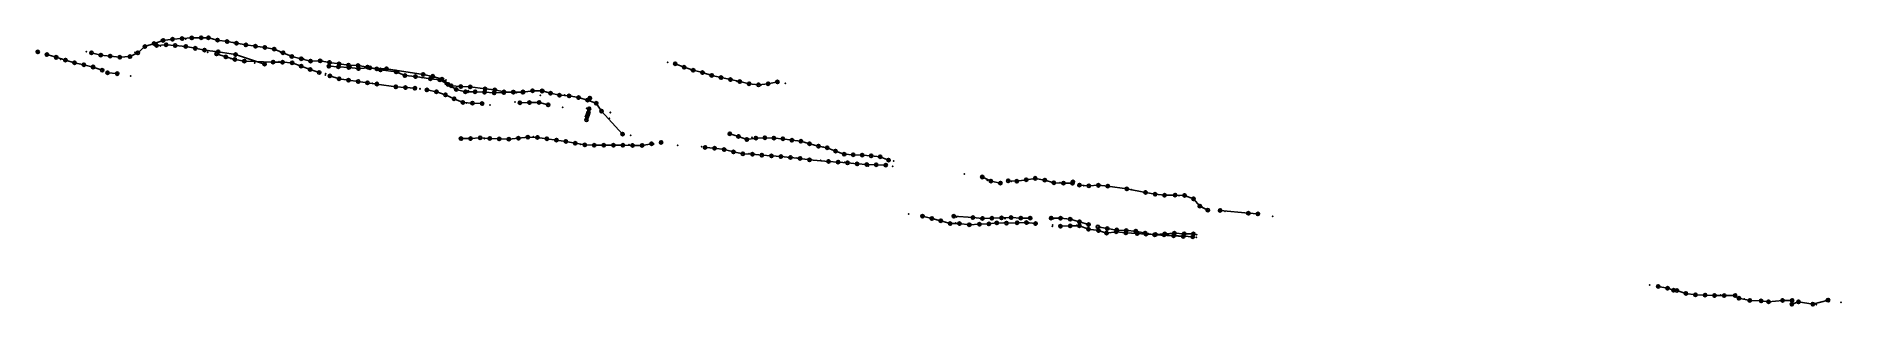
# Model space of a CAD drawing. Header units: metres. Extents: x 0 to 377, y 0 to 56.
import ezdxf

# ---------------------------------------------------------------- set-up
doc = ezdxf.new("R2010")
doc.units = ezdxf.units.M
for name, color, linetype in [('F6_COMP_AU_00_01', 3, 'Continuous'), ('F6_COMP_AU_01_05', 4, 'Continuous'), ('F6_COMP_AU_05_15', 2, 'Continuous'), ('F6_COMP_AU_15_50', 30, 'Continuous'), ('F6_COMP_AU_GE_50', 1, 'Continuous'), ('F6_GRID_AU_00_01', 3, 'Continuous'), ('F6_GRID_AU_01_05', 4, 'Continuous'), ('F6_GRID_AU_05_15', 2, 'Continuous'), ('F6_GRID_AU_15_50', 30, 'Continuous'), ('F6_GRID_AU_GE_50', 1, 'Continuous'), ('F6_TRAZAS_MUESTREO', 7, 'Continuous')]:
    doc.layers.add(name, color=color, linetype=linetype)

msp = doc.modelspace()

# ---------------------------------------------------------------- linework, layer by layer
at = {"layer": 'F6_COMP_AU_00_01'}
for centre in [(11.22, 52.52, 51.85), (26.81, 54.19, 57.04), (28.7, 54.03, 57.1), (30.91, 53.83, 56.85), (43.46, 54.14, 51.85), (47.43, 53.64, 51.85), (7.68, 50.43, 109.25), (9.63, 50, 109.25), (11.57, 49.54, 109.25), (13.15, 52.02, 51.85), (15.14, 51.82, 51.85), (37.36, 52.29, 60.71), (41.18, 51.13, 60.71), (41.3, 52.13, 56.79), (47.36, 50.14, 56.46), (49.14, 50.58, 60.71), (53.06, 51.75, 51.85), (53.13, 50.43, 60.71), (55.04, 51.27, 51.85), (58.98, 50.81, 51.85), (62.92, 50.17, 51.85), (64.92, 49.92, 51.85), (66.89, 49.84, 51.85), (66.95, 49.21, 56.02), (133.14, 50.23), (134.99, 49.49), (136.89, 48.87), (70.84, 45.99, 63.82), (74.79, 45.4, 63.82), (83.97, 46.88, 55.22), (86.34, 45.63, 51.85), (138.82, 48.36), (140.74, 47.79), (142.69, 47.34), (144.64, 46.91), (146.6, 46.48), (148.55, 46.05), (150.53, 45.82), (152.51, 46.04), (154.47, 46.43), (83.25, 44.37, 65.04), (91.32, 44.36, 55.87), (93.32, 44.26, 55.78), (103.33, 44.57, 51.85), (104.69, 42.15, 65.05), (105.34, 44.53, 51.85), (106.6, 41.64, 65.05), (108.95, 43.64, 51.85), (110.97, 43.51, 51.85), (112.94, 43.14, 51.85), (114.83, 42.63, 51.85), (115.32, 43.04, 51.76), (116.64, 41.96, 51.85), (114.58, 38.51, 67.14), (114.72, 39.17, 65.2), (114.88, 39.62, 63.31), (114.99, 40.05, 61.37), (115.13, 40.82, 59.46), (117.74, 40.32, 51.85), (88.39, 34.59, 77.34), (104.35, 34.84, 77.3), (108.31, 34.27, 77.16), (122.13, 35.53, 51.8), (130.16, 33.8, 76.11), (144.51, 35.6, 51.8), (146.33, 35.05, 51.8), (148.11, 34.4, 51.8), (149.98, 34.7, 51.8), (155.63, 34.56, 51.8), (157.5, 34.24, 51.8), (159.38, 34.02, 51.8), (122.21, 33.19, 76.2), (124.21, 33.17, 76.2), (126.21, 33.18, 76.2), (139.37, 32.76, 75.81), (141.36, 32.57, 75.81), (145.28, 31.81, 75.81), (147.24, 31.41, 75.5), (149.24, 31.32, 75.5), (151.23, 31.13, 75.5), (155.21, 30.82, 75.5), (159.19, 30.44, 76.19), (161.17, 30.15, 76.19), (161.19, 33.51, 51.8), (163.02, 33.01, 51.8), (164.88, 32.69, 51.8), (167.14, 29.68, 76.19), (175.12, 29.14, 77.54), (208.33, 26.29, 11.18), (202.68, 25.77, 11.19), (206.45, 26.01, 11.19), (210.31, 25.92, 11.14), (212.22, 25.36, 11.11), (231.37, 23.36, 11.1), (239.52, 22.72, 11.1), (241.38, 22.01, 11.1), (244.36, 19.67, 11.1), (246.92, 19.6, 11.05), (252.82, 19, 11.1), (254.81, 18.87, 11.1), (184.77, 18.37, 80.39), (186.71, 17.9, 80.39), (195.29, 18.09, 91.57), (197.29, 17.92, 91.68), (198.65, 16.76, 80.39), (225.33, 15.5, 94.45), (233.43, 14.57, 84.27), (235.36, 14.67, 84.27), (341.62, 2.93, 51.28), (342.31, 2.85, 51.6), (344.22, 2.26, 51.6), (350.2, 1.82, 51.6), (354.48, 1.82, 51.6), (355.29, 1.26, 51.6), (357.55, 0.8, 51.6), (364.39, 0.8, 51.6), (366.37, 0.79, 51.6), (370.73, 0.01, 51.6), (373.88, 0.85, 51.6)]:
    msp.add_circle(centre, 0.35, dxfattribs=at)
for p in [(26.81, 54.19, 57.04), (28.7, 54.03, 57.1), (30.91, 53.83, 56.85), (43.46, 54.14, 51.85), (47.43, 53.64, 51.85), (7.68, 50.43, 109.25), (9.63, 50, 109.25), (11.22, 52.52, 51.85), (11.57, 49.54, 109.25), (13.15, 52.02, 51.85), (15.14, 51.82, 51.85), (37.36, 52.29, 60.71), (41.18, 51.13, 60.71), (41.3, 52.13, 56.79), (47.36, 50.14, 56.46), (49.14, 50.58, 60.71), (53.06, 51.75, 51.85), (53.13, 50.43, 60.71), (55.04, 51.27, 51.85), (58.98, 50.81, 51.85), (62.92, 50.17, 51.85), (64.92, 49.92, 51.85), (66.89, 49.84, 51.85), (66.95, 49.21, 56.02), (133.14, 50.23), (134.99, 49.49), (70.84, 45.99, 63.82), (74.79, 45.4, 63.82), (83.97, 46.88, 55.22), (86.34, 45.63, 51.85), (136.89, 48.87), (138.82, 48.36), (140.74, 47.79), (142.69, 47.34), (144.64, 46.91), (146.6, 46.48), (148.55, 46.05), (150.53, 45.82), (152.51, 46.04), (154.47, 46.43), (83.25, 44.37, 65.04), (91.32, 44.36, 55.87), (93.32, 44.26, 55.78), (103.33, 44.57, 51.85), (104.69, 42.15, 65.05), (105.34, 44.53, 51.85), (106.6, 41.64, 65.05), (108.95, 43.64, 51.85), (110.97, 43.51, 51.85), (112.94, 43.14, 51.85), (114.83, 42.63, 51.85), (115.32, 43.04, 51.76), (116.64, 41.96, 51.85), (114.58, 38.51, 67.14), (114.72, 39.17, 65.2), (114.88, 39.62, 63.31), (114.99, 40.05, 61.37), (115.13, 40.82, 59.46), (117.74, 40.32, 51.85), (88.39, 34.59, 77.34), (104.35, 34.84, 77.3), (108.31, 34.27, 77.16), (122.13, 35.53, 51.8), (144.51, 35.6, 51.8), (146.33, 35.05, 51.8), (148.11, 34.4, 51.8), (149.98, 34.7, 51.8), (155.63, 34.56, 51.8), (157.5, 34.24, 51.8), (159.38, 34.02, 51.8), (122.21, 33.19, 76.2), (124.21, 33.17, 76.2), (126.21, 33.18, 76.2), (130.16, 33.8, 76.11), (139.37, 32.76, 75.81), (141.36, 32.57, 75.81), (145.28, 31.81, 75.81), (147.24, 31.41, 75.5), (149.24, 31.32, 75.5), (151.23, 31.13, 75.5), (155.21, 30.82, 75.5), (159.19, 30.44, 76.19), (161.17, 30.15, 76.19), (161.19, 33.51, 51.8), (163.02, 33.01, 51.8), (164.88, 32.69, 51.8), (167.14, 29.68, 76.19), (175.12, 29.14, 77.54), (202.68, 25.77, 11.19), (206.45, 26.01, 11.19), (208.33, 26.29, 11.18), (210.31, 25.92, 11.14), (212.22, 25.36, 11.11), (231.37, 23.36, 11.1), (239.52, 22.72, 11.1), (241.38, 22.01, 11.1), (244.36, 19.67, 11.1), (246.92, 19.6, 11.05), (252.82, 19, 11.1), (254.81, 18.87, 11.1), (184.77, 18.37, 80.39), (186.71, 17.9, 80.39), (195.29, 18.09, 91.57), (197.29, 17.92, 91.68), (198.65, 16.76, 80.39), (225.33, 15.5, 94.45), (233.43, 14.57, 84.27), (235.36, 14.67, 84.27), (341.62, 2.93, 51.28), (342.31, 2.85, 51.6), (344.22, 2.26, 51.6), (350.2, 1.82, 51.6), (354.48, 1.82, 51.6), (355.29, 1.26, 51.6), (357.55, 0.8, 51.6), (364.39, 0.8, 51.6), (366.37, 0.79, 51.6), (370.73, 0.01, 51.6), (373.88, 0.85, 51.6)]:
    msp.add_point(p, dxfattribs=at)
at = {"layer": 'F6_COMP_AU_01_05'}
for centre in [(24.8, 54.04, 57.06), (34.15, 55.64, 51.85), (34.85, 53.08, 56.51), (41.49, 54.49, 51.85), (45.45, 53.88, 51.85), (49.39, 53.27, 51.85), (1.92, 52.12, 109.25), (5.76, 50.99, 109.25), (39.25, 51.64, 60.71), (43.14, 50.78, 60.71), (51.14, 50.52, 60.71), (56.89, 49.05, 60.71), (60.8, 49.71, 56.95), (14.59, 48.33, 58.01), (58.77, 48.37, 60.71), (61.01, 47.68, 63.82), (62.92, 47.08, 63.82), (64.89, 46.77, 63.82), (76.79, 45.25, 63.82), (81.99, 47.1, 55.3), (82.48, 47.59, 51.85), (93.43, 44.96, 51.85), (81.28, 44.75, 65.04), (87.41, 44.86, 55.45), (95.44, 44.75, 51.85), (99.3, 44.31, 55.83), (99.36, 44.29, 51.85), (101.3, 44.28, 55.93), (101.36, 44.32, 51.85), (107.09, 44.05, 51.85), (94.38, 34.63, 77.34), (100.37, 34.67, 77.34), (102.35, 34.88, 77.34), (106.33, 34.56, 77.23), (110.29, 33.99, 77.09), (112.26, 33.63, 77.02), (153.75, 34.71, 51.8), (114.22, 33.26, 76.95), (116.21, 33.19, 76.88), (120.21, 33.19, 76.57), (143.34, 32.29, 75.81), (157.2, 30.65, 76.19), (165.15, 29.81, 76.19), (197.26, 26.57, 11.49), (199.07, 25.73, 11.49), (201.03, 25.31, 11.19), (204.46, 25.67, 11.19), (216.18, 25.54, 10.97), (227.44, 24.07, 11.1), (233.34, 22.98, 11.1), (235.32, 22.75, 11.1), (237.52, 22.78, 11.1), (242.66, 20.5, 11.1), (192.47, 16.83, 84.46), (194.55, 16.61, 80.39), (194.55, 16.61, 84.46), (198.65, 16.76, 83.2), (200.27, 16.98, 80.39), (201.28, 18.03, 91.99), (208.38, 16.85, 80.39), (213.58, 16.28, 84.27), (221.39, 16.16, 94.25), (223.36, 15.81, 94.35), (231.28, 14.86, 94.37), (237.38, 14.82, 85.97), (233.43, 14.57, 85.97), (239.42, 14.72, 84.27), (346.21, 1.97, 51.6), (352.2, 1.81, 51.6), (359.91, 0.7, 51.6), (361.46, 0.52, 51.6), (366.33, 0, 51.6), (367.74, 0.5, 51.6)]:
    msp.add_circle(centre, 0.35, dxfattribs=at)
for p in [(24.8, 54.04, 57.06), (34.15, 55.64, 51.85), (34.85, 53.08, 56.51), (41.49, 54.49, 51.85), (45.45, 53.88, 51.85), (49.39, 53.27, 51.85), (1.92, 52.12, 109.25), (5.76, 50.99, 109.25), (39.25, 51.64, 60.71), (43.14, 50.78, 60.71), (51.14, 50.52, 60.71), (56.89, 49.05, 60.71), (60.8, 49.71, 56.95), (14.59, 48.33, 58.01), (58.77, 48.37, 60.71), (61.01, 47.68, 63.82), (62.92, 47.08, 63.82), (64.89, 46.77, 63.82), (76.79, 45.25, 63.82), (81.99, 47.1, 55.3), (82.48, 47.59, 51.85), (81.28, 44.75, 65.04), (87.41, 44.86, 55.45), (93.43, 44.96, 51.85), (95.44, 44.75, 51.85), (99.3, 44.31, 55.83), (99.36, 44.29, 51.85), (101.3, 44.28, 55.93), (101.36, 44.32, 51.85), (107.09, 44.05, 51.85), (94.38, 34.63, 77.34), (100.37, 34.67, 77.34), (102.35, 34.88, 77.34), (106.33, 34.56, 77.23), (110.29, 33.99, 77.09), (153.75, 34.71, 51.8), (112.26, 33.63, 77.02), (114.22, 33.26, 76.95), (116.21, 33.19, 76.88), (120.21, 33.19, 76.57), (143.34, 32.29, 75.81), (157.2, 30.65, 76.19), (165.15, 29.81, 76.19), (197.26, 26.57, 11.49), (199.07, 25.73, 11.49), (201.03, 25.31, 11.19), (204.46, 25.67, 11.19), (216.18, 25.54, 10.97), (227.44, 24.07, 11.1), (233.34, 22.98, 11.1), (235.32, 22.75, 11.1), (237.52, 22.78, 11.1), (242.66, 20.5, 11.1), (192.47, 16.83, 84.46), (194.55, 16.61, 80.39), (194.55, 16.61, 84.46), (198.65, 16.76, 83.2), (200.27, 16.98, 80.39), (201.28, 18.03, 91.99), (208.38, 16.85, 80.39), (213.58, 16.28, 84.27), (221.39, 16.16, 94.25), (223.36, 15.81, 94.35), (231.28, 14.86, 94.37), (233.43, 14.57, 85.97), (237.38, 14.82, 85.97), (239.42, 14.72, 84.27), (346.21, 1.97, 51.6), (352.2, 1.81, 51.6), (359.91, 0.7, 51.6), (361.46, 0.52, 51.6), (366.33, 0, 51.6), (367.74, 0.5, 51.6)]:
    msp.add_point(p, dxfattribs=at)
at = {"layer": 'F6_COMP_AU_05_15'}
for centre in [(20.91, 52.5, 51.85), (26.18, 55.09, 51.85), (28.16, 55.33, 51.85), (30.15, 55.48, 51.85), (32.15, 55.6, 51.85), (37.69, 52.73, 56), (39.53, 54.86, 51.85), (51.23, 52.51, 51.85), (3.84, 51.56, 109.25), (13.45, 48.85, 109.25), (19.26, 51.71, 51.85), (55.01, 49.74, 60.71), (56.98, 50.78, 51.85), (69.35, 49.38, 56.02), (70.8, 49.15, 51.85), (71.55, 48.93, 56.02), (16.59, 48.15, 58.01), (68.86, 46.26, 63.82), (74.82, 48.51, 55.62), (78.78, 45.11, 63.82), (84.44, 46.98, 51.85), (85.7, 45.9, 55.55), (86.95, 42.91, 65.04), (88.79, 42.14, 65.04), (90.79, 42.02, 65.04), (92.78, 41.89, 65.04), (95.31, 44.13, 55.65), (97.31, 44.2, 55.67), (97.35, 44.34, 51.85), (100.69, 42.08, 65.05), (98.38, 34.5, 77.34), (128.19, 33.5, 76.11), (153.22, 30.97, 75.5), (168.41, 31.31, 51.8), (175.94, 30.8, 51.8), (177.69, 30.11, 51.8), (214.22, 25.29, 11.04), (219.51, 24.7, 11.1), (221.51, 24.83, 11.1), (186.71, 17.9, 84.46), (188.57, 17.44, 80.39), (190.53, 16.83, 80.39), (192.47, 16.83, 80.39), (196.66, 16.71, 83.2), (199.28, 17.94, 91.78), (202.3, 16.93, 80.39), (202.3, 16.93, 83.2), (204.53, 17.01, 80.39), (204.53, 17.01, 83.2), (206.48, 17.04, 80.39), (208.38, 16.85, 83.2), (219.42, 15.65, 84.27), (221.5, 15.37, 85.97), (227.23, 14.9, 84.27), (227.23, 14.9, 85.97), (229.32, 15.28, 94.44), (229.61, 14.74, 85.97), (231.42, 14.65, 84.27), (235.24, 14.52, 94.24), (237.22, 14.29, 94.3), (241.22, 14.09, 93.88), (241.34, 14.68, 84.27), (241.34, 14.68, 85.97), (338.42, 3.72, 51.6), (340.38, 3.34, 51.6), (348.21, 1.91, 51.6)]:
    msp.add_circle(centre, 0.35, dxfattribs=at)
for p in [(26.18, 55.09, 51.85), (28.16, 55.33, 51.85), (30.15, 55.48, 51.85), (32.15, 55.6, 51.85), (39.53, 54.86, 51.85), (3.84, 51.56, 109.25), (19.26, 51.71, 51.85), (20.91, 52.5, 51.85), (37.69, 52.73, 56), (51.23, 52.51, 51.85), (55.01, 49.74, 60.71), (56.98, 50.78, 51.85), (69.35, 49.38, 56.02), (70.8, 49.15, 51.85), (13.45, 48.85, 109.25), (16.59, 48.15, 58.01), (68.86, 46.26, 63.82), (71.55, 48.93, 56.02), (74.82, 48.51, 55.62), (84.44, 46.98, 51.85), (85.7, 45.9, 55.55), (78.78, 45.11, 63.82), (86.95, 42.91, 65.04), (88.79, 42.14, 65.04), (90.79, 42.02, 65.04), (92.78, 41.89, 65.04), (95.31, 44.13, 55.65), (97.31, 44.2, 55.67), (97.35, 44.34, 51.85), (100.69, 42.08, 65.05), (98.38, 34.5, 77.34), (128.19, 33.5, 76.11), (153.22, 30.97, 75.5), (168.41, 31.31, 51.8), (175.94, 30.8, 51.8), (177.69, 30.11, 51.8), (214.22, 25.29, 11.04), (219.51, 24.7, 11.1), (221.51, 24.83, 11.1), (186.71, 17.9, 84.46), (188.57, 17.44, 80.39), (190.53, 16.83, 80.39), (192.47, 16.83, 80.39), (196.66, 16.71, 83.2), (199.28, 17.94, 91.78), (202.3, 16.93, 80.39), (202.3, 16.93, 83.2), (204.53, 17.01, 80.39), (204.53, 17.01, 83.2), (206.48, 17.04, 80.39), (208.38, 16.85, 83.2), (219.42, 15.65, 84.27), (221.5, 15.37, 85.97), (229.32, 15.28, 94.44), (227.23, 14.9, 84.27), (227.23, 14.9, 85.97), (229.61, 14.74, 85.97), (231.42, 14.65, 84.27), (235.24, 14.52, 94.24), (237.22, 14.29, 94.3), (241.22, 14.09, 93.88), (241.34, 14.68, 84.27), (241.34, 14.68, 85.97), (338.42, 3.72, 51.6), (340.38, 3.34, 51.6), (348.21, 1.91, 51.6)]:
    msp.add_point(p, dxfattribs=at)
at = {"layer": 'F6_COMP_AU_15_50'}
for centre in [(0, 52.68, 109.25), (22.39, 53.81, 51.85), (32.9, 53.44, 56.85), (37.55, 55.16, 51.85), (17.12, 51.59, 51.85), (60.94, 50.48, 51.85), (64.96, 49.41, 56.95), (68.87, 49.52, 51.85), (72.8, 49.16, 51.85), (66.9, 46.51, 63.82), (76.69, 47.76, 55.62), (80.51, 47.99, 51.75), (88.33, 45.46, 51.85), (90.33, 45.37, 51.85), (85.13, 43.73, 65.04), (89.32, 44.36, 55.62), (102.69, 42.11, 65.05), (92.39, 34.75, 77.34), (96.38, 34.51, 77.34), (151.86, 34.77, 51.8), (166.62, 31.97, 51.8), (170.31, 31.23, 51.8), (172.19, 31.14, 51.8), (174.07, 30.99, 51.8), (169.14, 29.53, 76.19), (173.12, 29.17, 77.54), (216.08, 25.25, 10.97), (217.53, 24.88, 11.1), (223.45, 24.67, 11.1), (184.77, 18.37, 84.46), (188.57, 17.44, 84.46), (190.53, 16.83, 84.46), (191.31, 18.36, 91.46), (196.66, 16.71, 80.39), (200.27, 16.98, 83.2), (205.28, 18, 92.09), (206.48, 17.04, 83.2), (207.28, 17.99, 92.2), (211.62, 17.98, 92.79), (215.61, 17.74, 93.92), (215.62, 16.35, 85.97), (217.54, 17.22, 94.04), (219.42, 15.65, 85.97), (219.45, 16.64, 94.15), (221.5, 15.37, 84.27), (225.23, 15.13, 84.27), (225.23, 15.13, 85.97), (227.33, 15.38, 94.53), (237.38, 14.82, 84.27), (231.42, 14.65, 85.97), (233.24, 14.51, 94.3), (235.36, 14.67, 85.97), (239.22, 14.16, 94.63), (239.42, 14.72, 85.97)]:
    msp.add_circle(centre, 0.35, dxfattribs=at)
for p in [(22.39, 53.81, 51.85), (32.9, 53.44, 56.85), (37.55, 55.16, 51.85), (0, 52.68, 109.25), (17.12, 51.59, 51.85), (60.94, 50.48, 51.85), (64.96, 49.41, 56.95), (68.87, 49.52, 51.85), (72.8, 49.16, 51.85), (66.9, 46.51, 63.82), (76.69, 47.76, 55.62), (80.51, 47.99, 51.75), (88.33, 45.46, 51.85), (90.33, 45.37, 51.85), (85.13, 43.73, 65.04), (89.32, 44.36, 55.62), (102.69, 42.11, 65.05), (92.39, 34.75, 77.34), (96.38, 34.51, 77.34), (151.86, 34.77, 51.8), (166.62, 31.97, 51.8), (170.31, 31.23, 51.8), (172.19, 31.14, 51.8), (174.07, 30.99, 51.8), (169.14, 29.53, 76.19), (173.12, 29.17, 77.54), (216.08, 25.25, 10.97), (217.53, 24.88, 11.1), (223.45, 24.67, 11.1), (184.77, 18.37, 84.46), (188.57, 17.44, 84.46), (190.53, 16.83, 84.46), (191.31, 18.36, 91.46), (196.66, 16.71, 80.39), (200.27, 16.98, 83.2), (205.28, 18, 92.09), (206.48, 17.04, 83.2), (207.28, 17.99, 92.2), (211.62, 17.98, 92.79), (215.61, 17.74, 93.92), (215.62, 16.35, 85.97), (217.54, 17.22, 94.04), (219.42, 15.65, 85.97), (219.45, 16.64, 94.15), (221.5, 15.37, 84.27), (225.23, 15.13, 84.27), (225.23, 15.13, 85.97), (227.33, 15.38, 94.53), (231.42, 14.65, 85.97), (233.24, 14.51, 94.3), (235.36, 14.67, 85.97), (237.38, 14.82, 84.27), (239.22, 14.16, 94.63), (239.42, 14.72, 85.97)]:
    msp.add_point(p, dxfattribs=at)
at = {"layer": 'F6_COMP_AU_GE_50'}
for centre in [(24.29, 54.44, 51.85), (35.65, 55.64, 51.85), (62.79, 49.59, 56.95), (78.88, 47.53, 55.62), (90.39, 34.59, 77.34), (118.21, 33.19, 76.75), (171.12, 29.3, 76.19), (177.1, 29.06, 77.54), (203.28, 18.09, 91.99), (213.58, 16.28, 85.97), (213.62, 17.94, 93.41), (215.62, 16.35, 84.27), (217.53, 16.39, 84.27), (217.53, 16.39, 85.97), (223.22, 14.85, 84.27), (223.22, 14.85, 85.97), (229.61, 14.74, 84.27)]:
    msp.add_circle(centre, 0.35, dxfattribs=at)
for p in [(24.29, 54.44, 51.85), (35.65, 55.64, 51.85), (62.79, 49.59, 56.95), (78.88, 47.53, 55.62), (90.39, 34.59, 77.34), (118.21, 33.19, 76.75), (171.12, 29.3, 76.19), (177.1, 29.06, 77.54), (203.28, 18.09, 91.99), (213.58, 16.28, 85.97), (213.62, 17.94, 93.41), (215.62, 16.35, 84.27), (217.53, 16.39, 84.27), (217.53, 16.39, 85.97), (223.22, 14.85, 84.27), (223.22, 14.85, 85.97), (229.61, 14.74, 84.27)]:
    msp.add_point(p, dxfattribs=at)
at = {"layer": 'F6_GRID_AU_00_01'}
for p in [(45.85, 53.81, 54.25), (9.69, 49.99, 109.25), (131.52, 50.51, -0.75), (131.52, 50.51, 4.25), (74.84, 45.39, 64.25), (136.33, 48.96, -0.75), (136.33, 48.96, 4.25), (141.18, 47.71, -0.75), (141.18, 47.71, 4.25), (146.06, 46.58, -0.75), (146.06, 46.58, 4.25), (150.99, 45.74, -0.75), (150.99, 45.74, 4.25), (156.13, 46.15, -0.75), (156.13, 46.15, 4.25), (104.72, 42.14, 64.25), (110.06, 43.66, 49.25), (110.06, 43.66, 54.25), (114.95, 42.61, 54.25), (115.03, 43.09, 49.25), (109.62, 41.12, 64.25), (114.26, 38.56, 69.25), (114.37, 39.23, 64.25), (114.66, 40.9, 59.25), (119.38, 38.85, 64.25), (119.57, 40, 49.25), (119.57, 40, 54.25), (119.58, 40.06, 59.25), (123.83, 35.24, 49.25), (123.83, 35.24, 54.25), (144.19, 35.65, 49.25), (144.19, 35.65, 54.25), (159.14, 34.06, 49.25), (159.14, 34.06, 54.25), (138.65, 32.88, 74.25), (138.65, 32.88, 79.25), (148.55, 31.44, 74.25), (148.55, 31.44, 79.25), (158.54, 30.56, 74.25), (158.54, 30.56, 79.25), (208.53, 26.26, 9.25), (243.04, 20.44, 9.25), (243.04, 20.44, 14.25), (247.94, 19.43, 9.25), (247.94, 19.43, 14.25), (252.94, 18.98, 9.25), (252.94, 18.98, 14.25), (257.9, 18.34, 9.25), (257.9, 18.34, 14.25), (356.4, 1.07, 49.25), (356.4, 1.07, 54.25), (376.57, 0.38, 49.25), (376.57, 0.38, 54.25), (366.36, -0.01, 49.25), (366.36, -0.01, 54.25), (371.42, -0.11, 49.25), (371.42, -0.11, 54.25)]:
    msp.add_point(p, dxfattribs=at)
at = {"layer": 'F6_GRID_AU_01_05'}
for p in [(25.57, 53.91, 59.25), (30.64, 53.87, 59.25), (30.89, 55.36, 54.25), (40.91, 54.59, 49.25), (40.91, 54.59, 54.25), (45.85, 53.81, 49.25), (4.81, 51.15, 109.25), (10.15, 52.71, 49.25), (10.15, 52.71, 54.25), (15.07, 51.83, 49.25), (15.07, 51.83, 54.25), (35.5, 52.61, 59.25), (35.5, 52.61, 64.25), (40.34, 51.27, 59.25), (40.34, 51.27, 64.25), (45.27, 50.41, 59.25), (45.27, 50.41, 64.25), (50.38, 50.65, 59.25), (50.38, 50.65, 64.25), (50.71, 52.6, 49.25), (50.71, 52.6, 54.25), (55.29, 49.69, 59.25), (55.29, 49.69, 64.25), (55.54, 51.18, 49.25), (55.54, 51.18, 54.25), (60.51, 50.56, 49.25), (60.51, 50.56, 54.25), (65.4, 49.48, 54.25), (65.46, 49.82, 49.25), (14.48, 48.35, 59.25), (60.04, 47.84, 64.25), (60.1, 48.14, 59.25), (64.93, 46.77, 64.25), (69.9, 46.15, 64.25), (85.09, 46, 54.25), (79.85, 45, 69.25), (94.93, 44.2, 54.25), (94.93, 44.2, 59.25), (95.04, 44.82, 49.25), (100, 44.19, 54.25), (100, 44.19, 59.25), (100, 44.18, 49.25), (104.72, 42.14, 69.25), (104.98, 43.65, 59.25), (105.14, 44.56, 49.25), (105.14, 44.56, 54.25), (103.5, 34.98, 74.25), (103.5, 34.98, 79.25), (108.45, 34.25, 74.25), (108.45, 34.25, 79.25), (149.13, 34.84, 49.25), (149.13, 34.84, 54.25), (154.17, 34.64, 49.25), (154.17, 34.64, 54.25), (113.37, 33.41, 74.25), (113.37, 33.41, 79.25), (123.5, 33.29, 74.25), (123.5, 33.29, 79.25), (128.6, 33.43, 74.25), (128.6, 33.43, 79.25), (133.63, 33.21, 74.25), (133.63, 33.21, 79.25), (143.61, 32.24, 74.25), (143.61, 32.24, 79.25), (153.53, 30.92, 74.25), (153.53, 30.92, 79.25), (164, 32.84, 49.25), (164, 32.84, 54.25), (163.53, 30.08, 74.25), (163.53, 30.08, 79.25), (193.48, 27.22, 9.25), (193.48, 27.22, 14.25), (198.32, 25.86, 9.25), (198.32, 25.86, 14.25), (203.35, 25.65, 9.25), (203.35, 25.65, 14.25), (208.53, 26.26, 14.25), (213.46, 25.42, 9.25), (213.46, 25.42, 14.25), (228.42, 23.91, 9.25), (228.42, 23.91, 14.25), (233.33, 22.98, 9.25), (233.33, 22.98, 14.25), (238.35, 22.64, 9.25), (238.35, 22.64, 14.25), (181.9, 18.86, 79.25), (186.81, 17.88, 79.25), (196.97, 17.98, 89.25), (196.97, 17.98, 94.25), (222, 16.05, 94.25), (231.92, 14.75, 94.25), (336.62, 4.03, 49.25), (336.62, 4.03, 54.25), (341.5, 2.95, 49.25), (341.51, 2.99, 54.25), (346.4, 1.94, 49.25), (346.4, 1.94, 54.25), (351.48, 1.93, 49.25), (351.48, 1.93, 54.25), (361.38, 0.53, 49.25), (361.38, 0.53, 54.25)]:
    msp.add_point(p, dxfattribs=at)
at = {"layer": 'F6_GRID_AU_05_15'}
for p in [(25.79, 55.15, 49.25), (25.79, 55.15, 54.25), (30.89, 55.36, 49.25), (35.56, 52.96, 54.25), (36, 55.58, 49.25), (0, 52.68, 104.25), (20.28, 52.61, 49.25), (20.28, 52.61, 54.25), (65.37, 49.34, 59.25), (70.42, 49.22, 49.25), (70.42, 49.2, 54.25), (70.42, 49.2, 59.25), (14.53, 48.66, 109.25), (19.43, 47.66, 59.25), (75.36, 48.41, 59.25), (80.24, 47.29, 54.25), (80.24, 47.29, 59.25), (80.36, 48.02, 49.25), (85.09, 46, 59.25), (85.24, 46.84, 49.25), (90.06, 45.41, 49.25), (79.84, 44.93, 64.25), (84.71, 43.8, 64.25), (84.71, 43.8, 69.25), (89.48, 42.02, 64.25), (89.48, 42.02, 69.25), (89.87, 44.27, 54.25), (89.93, 44.6, 59.25), (94.48, 41.6, 64.25), (94.48, 41.6, 69.25), (99.67, 42.25, 64.25), (99.67, 42.25, 69.25), (88.22, 34.62, 74.25), (88.22, 34.62, 79.25), (93.29, 34.59, 74.25), (93.29, 34.59, 79.25), (98.34, 34.5, 74.25), (98.34, 34.5, 79.25), (118.4, 33.15, 74.25), (118.4, 33.15, 79.25), (168.8, 31.24, 49.25), (168.8, 31.24, 54.25), (173.84, 31.03, 49.25), (173.84, 31.03, 54.25), (168.53, 29.63, 74.25), (168.53, 29.63, 79.25), (173.47, 28.9, 74.25), (173.51, 29.1, 79.25), (178.53, 28.82, 74.25), (178.72, 29.93, 49.25), (178.72, 29.93, 54.25), (218.41, 24.73, 9.25), (218.41, 24.73, 14.25), (223.48, 24.67, 9.25), (223.48, 24.67, 14.25), (181.9, 18.86, 84.25), (186.81, 17.88, 84.25), (186.81, 17.88, 89.25), (191.72, 16.96, 79.25), (191.72, 16.96, 84.25), (191.94, 18.25, 89.25), (191.94, 18.25, 94.25), (196.75, 16.7, 79.25), (196.75, 16.7, 84.25), (201.88, 17.01, 79.25), (201.88, 17.01, 84.25), (202.03, 17.9, 89.25), (206.94, 16.96, 79.25), (211.89, 16.25, 79.25), (226.97, 15.44, 99.25), (226.89, 14.96, 84.25), (231.89, 14.57, 84.25), (231.89, 14.57, 89.25), (231.92, 14.75, 99.25), (236.93, 14.35, 94.25), (236.93, 14.35, 99.25), (237.02, 14.88, 84.25), (237.02, 14.88, 89.25), (241.94, 13.96, 94.25), (242.04, 14.56, 84.25), (242.04, 14.56, 89.25)]:
    msp.add_point(p, dxfattribs=at)
at = {"layer": 'F6_GRID_AU_15_50'}
for p in [(0, 52.68, 109.25), (75.36, 48.41, 54.25), (75.41, 48.72, 49.25), (178.53, 28.82, 79.25), (202.03, 17.9, 94.25), (206.94, 16.96, 84.25), (207.12, 18.02, 89.25), (207.12, 18.02, 94.25), (211.94, 16.56, 84.25), (212.17, 17.88, 89.25), (212.17, 17.88, 94.25), (217, 16.48, 89.25), (217.14, 17.29, 94.25), (221.87, 15.31, 84.25), (221.87, 15.31, 89.25), (226.97, 15.44, 94.25), (226.89, 14.96, 89.25)]:
    msp.add_point(p, dxfattribs=at)
at = {"layer": 'F6_GRID_AU_GE_50'}
msp.add_point((217, 16.48, 84.25), dxfattribs=at)
at = {"layer": 'F6_TRAZAS_MUESTREO'}
for points in [[(11.22, 52.52, 51.85), (13.15, 52.02, 51.85), (15.14, 51.82, 51.85), (17.12, 51.59, 51.85), (19.26, 51.71, 51.85), (20.91, 52.5, 51.85), (22.39, 53.81, 51.85), (24.29, 54.44, 51.85), (26.18, 55.09, 51.85), (28.16, 55.33, 51.85), (30.15, 55.48, 51.85), (32.15, 55.6, 51.85), (34.15, 55.64, 51.85), (35.65, 55.64, 51.85), (37.55, 55.16, 51.85), (39.53, 54.86, 51.85), (41.49, 54.49, 51.85), (43.46, 54.14, 51.85), (45.45, 53.88, 51.85), (47.43, 53.64, 51.85), (49.39, 53.27, 51.85), (51.23, 52.51, 51.85), (53.06, 51.75, 51.85), (55.04, 51.27, 51.85), (56.98, 50.78, 51.85), (58.98, 50.81, 51.85), (60.94, 50.48, 51.85), (62.92, 50.17, 51.85), (64.92, 49.92, 51.85), (66.89, 49.84, 51.85), (68.87, 49.52, 51.85), (70.8, 49.15, 51.85), (72.8, 49.16, 51.85), (80.51, 47.99, 51.75), (82.48, 47.59, 51.85), (84.44, 46.98, 51.85), (86.34, 45.63, 51.85), (88.33, 45.46, 51.85), (90.33, 45.37, 51.85), (93.43, 44.96, 51.85), (95.44, 44.75, 51.85), (97.35, 44.34, 51.85), (99.36, 44.29, 51.85), (101.36, 44.32, 51.85), (103.33, 44.57, 51.85), (105.34, 44.53, 51.85), (107.09, 44.05, 51.85), (108.95, 43.64, 51.85), (110.97, 43.51, 51.85), (112.94, 43.14, 51.85), (114.83, 42.63, 51.85), (116.64, 41.96, 51.85), (117.74, 40.32, 51.85), (122.13, 35.53, 51.8)], [(24.8, 54.04, 57.06), (26.81, 54.19, 57.04), (28.7, 54.03, 57.1), (30.91, 53.83, 56.85), (32.9, 53.44, 56.85), (34.85, 53.08, 56.51), (37.69, 52.73, 56), (41.3, 52.13, 56.79), (47.36, 50.14, 56.46)], [(1.92, 52.12, 109.25), (3.84, 51.56, 109.25), (5.76, 50.99, 109.25), (7.68, 50.43, 109.25), (9.63, 50, 109.25), (11.57, 49.54, 109.25), (13.45, 48.85, 109.25)], [(37.36, 52.29, 60.71), (39.25, 51.64, 60.71), (41.18, 51.13, 60.71), (43.14, 50.78, 60.71), (49.14, 50.58, 60.71), (51.14, 50.52, 60.71), (53.13, 50.43, 60.71), (55.01, 49.74, 60.71), (56.89, 49.05, 60.71), (58.77, 48.37, 60.71)], [(60.8, 49.71, 56.95), (62.79, 49.59, 56.95), (64.96, 49.41, 56.95), (66.95, 49.21, 56.02), (69.35, 49.38, 56.02), (71.55, 48.93, 56.02), (74.82, 48.51, 55.62), (76.69, 47.76, 55.62), (78.88, 47.53, 55.62), (81.99, 47.1, 55.3), (83.97, 46.88, 55.22), (85.7, 45.9, 55.55), (87.41, 44.86, 55.45), (89.32, 44.36, 55.62), (91.32, 44.36, 55.87), (93.32, 44.26, 55.78), (95.31, 44.13, 55.65), (97.31, 44.2, 55.67), (99.3, 44.31, 55.83), (101.3, 44.28, 55.93)], [(133.14, 50.23, 0), (134.99, 49.49, 0), (136.89, 48.87, 0), (138.82, 48.36, 0), (140.74, 47.79, 0), (142.69, 47.34, 0), (144.64, 46.91, 0), (146.6, 46.48, 0), (148.55, 46.05, 0), (150.53, 45.82, 0), (152.51, 46.04, 0), (154.47, 46.43, 0)], [(14.59, 48.33, 58.01), (16.59, 48.15, 58.01)], [(61.01, 47.68, 63.82), (62.92, 47.08, 63.82), (64.89, 46.77, 63.82), (66.9, 46.51, 63.82), (68.86, 46.26, 63.82), (70.84, 45.99, 63.82), (74.79, 45.4, 63.82), (76.79, 45.25, 63.82), (78.78, 45.11, 63.82)], [(81.28, 44.75, 65.04), (83.25, 44.37, 65.04), (85.13, 43.73, 65.04), (86.95, 42.91, 65.04), (88.79, 42.14, 65.04), (90.79, 42.02, 65.04), (92.78, 41.89, 65.04)], [(100.69, 42.08, 65.05), (102.69, 42.11, 65.05), (104.69, 42.15, 65.05), (106.6, 41.64, 65.05)], [(114.58, 38.51, 67.14), (114.72, 39.17, 65.2)], [(114.88, 39.62, 63.31), (114.99, 40.05, 61.37), (115.13, 40.82, 59.46)], [(88.39, 34.59, 77.34), (90.39, 34.59, 77.34), (92.39, 34.75, 77.34), (94.38, 34.63, 77.34), (96.38, 34.51, 77.34), (98.38, 34.5, 77.34), (100.37, 34.67, 77.34), (102.35, 34.88, 77.34), (104.35, 34.84, 77.3), (106.33, 34.56, 77.23), (108.31, 34.27, 77.16), (110.29, 33.99, 77.09), (112.26, 33.63, 77.02), (114.22, 33.26, 76.95), (116.21, 33.19, 76.88), (118.21, 33.19, 76.75), (120.21, 33.19, 76.57), (122.21, 33.19, 76.2), (124.21, 33.17, 76.2), (126.21, 33.18, 76.2), (128.19, 33.5, 76.11)], [(144.51, 35.6, 51.8), (146.33, 35.05, 51.8), (148.11, 34.4, 51.8), (149.98, 34.7, 51.8), (151.86, 34.77, 51.8), (153.75, 34.71, 51.8), (155.63, 34.56, 51.8), (157.5, 34.24, 51.8), (159.38, 34.02, 51.8), (161.19, 33.51, 51.8), (163.02, 33.01, 51.8), (164.88, 32.69, 51.8), (166.62, 31.97, 51.8), (168.41, 31.31, 51.8), (170.31, 31.23, 51.8), (172.19, 31.14, 51.8), (174.07, 30.99, 51.8), (175.94, 30.8, 51.8), (177.69, 30.11, 51.8)], [(139.37, 32.76, 75.81), (141.36, 32.57, 75.81), (143.34, 32.29, 75.81), (145.28, 31.81, 75.81), (147.24, 31.41, 75.5), (149.24, 31.32, 75.5), (151.23, 31.13, 75.5), (153.22, 30.97, 75.5), (155.21, 30.82, 75.5), (157.2, 30.65, 76.19), (159.19, 30.44, 76.19), (161.17, 30.15, 76.19), (165.15, 29.81, 76.19), (167.14, 29.68, 76.19), (169.14, 29.53, 76.19), (171.12, 29.3, 76.19), (173.12, 29.17, 77.54), (175.12, 29.14, 77.54), (177.1, 29.06, 77.54)], [(197.26, 26.57, 11.49), (199.07, 25.73, 11.49), (201.03, 25.31, 11.19)], [(202.68, 25.77, 11.19), (204.46, 25.67, 11.19), (206.45, 26.01, 11.19), (208.33, 26.29, 11.18), (210.31, 25.92, 11.14), (212.22, 25.36, 11.11), (214.22, 25.29, 11.04), (216.08, 25.25, 10.97), (216.18, 25.54, 10.97)], [(217.53, 24.88, 11.1), (219.51, 24.7, 11.1), (221.51, 24.83, 11.1), (223.45, 24.67, 11.1), (227.44, 24.07, 11.1), (231.37, 23.36, 11.1), (233.34, 22.98, 11.1), (235.32, 22.75, 11.1), (237.52, 22.78, 11.1), (239.52, 22.72, 11.1), (241.38, 22.01, 11.1), (242.66, 20.5, 11.1), (244.36, 19.67, 11.1)], [(246.92, 19.6, 11.05), (252.82, 19, 11.1), (254.81, 18.87, 11.1)], [(184.77, 18.37, 80.39), (186.71, 17.9, 80.39), (188.57, 17.44, 80.39), (190.53, 16.83, 80.39), (192.47, 16.83, 80.39), (194.55, 16.61, 80.39), (196.66, 16.71, 80.39), (196.66, 16.71, 83.2), (198.65, 16.76, 80.39), (198.65, 16.76, 83.2), (200.27, 16.98, 80.39), (200.27, 16.98, 83.2), (202.3, 16.93, 80.39), (202.3, 16.93, 83.2), (204.53, 17.01, 80.39), (204.53, 17.01, 83.2), (206.48, 17.04, 80.39), (206.48, 17.04, 83.2), (208.38, 16.85, 80.39), (208.38, 16.85, 83.2)], [(184.77, 18.37, 84.46), (186.71, 17.9, 84.46), (188.57, 17.44, 84.46), (190.53, 16.83, 84.46), (192.47, 16.83, 84.46), (194.55, 16.61, 84.46)], [(191.31, 18.36, 91.46), (195.29, 18.09, 91.57), (197.29, 17.92, 91.68), (199.28, 17.94, 91.78), (201.28, 18.03, 91.99), (203.28, 18.09, 91.99), (205.28, 18, 92.09), (207.28, 17.99, 92.2)], [(211.62, 17.98, 92.79), (213.62, 17.94, 93.41), (215.61, 17.74, 93.92), (217.54, 17.22, 94.04), (219.45, 16.64, 94.15)], [(213.58, 16.28, 84.27), (213.58, 16.28, 85.97), (215.62, 16.35, 84.27), (215.62, 16.35, 85.97), (217.53, 16.39, 84.27), (217.53, 16.39, 85.97), (219.42, 15.65, 84.27), (219.42, 15.65, 85.97), (221.5, 15.37, 84.27), (221.5, 15.37, 85.97), (223.22, 14.85, 84.27), (223.22, 14.85, 85.97), (225.23, 15.13, 84.27), (225.23, 15.13, 85.97), (227.23, 14.9, 84.27), (227.23, 14.9, 85.97), (229.61, 14.74, 84.27), (229.61, 14.74, 85.97), (231.42, 14.65, 84.27), (231.42, 14.65, 85.97), (233.43, 14.57, 84.27), (233.43, 14.57, 85.97), (235.36, 14.67, 84.27), (235.36, 14.67, 85.97), (237.38, 14.82, 84.27), (237.38, 14.82, 85.97), (239.42, 14.72, 84.27), (239.42, 14.72, 85.97), (241.34, 14.68, 84.27), (241.34, 14.68, 85.97)], [(221.39, 16.16, 94.25), (223.36, 15.81, 94.35), (225.33, 15.5, 94.45), (227.33, 15.38, 94.53), (229.32, 15.28, 94.44), (231.28, 14.86, 94.37), (233.24, 14.51, 94.3), (237.22, 14.29, 94.3), (239.22, 14.16, 94.63)], [(235.24, 14.52, 94.24), (241.22, 14.09, 93.88)], [(338.42, 3.72, 51.6), (340.38, 3.34, 51.6), (341.62, 2.93, 51.28), (342.31, 2.85, 51.6), (344.22, 2.26, 51.6), (346.21, 1.97, 51.6), (348.21, 1.91, 51.6), (350.2, 1.82, 51.6), (352.2, 1.81, 51.6), (354.48, 1.82, 51.6), (355.29, 1.26, 51.6), (357.55, 0.8, 51.6), (359.91, 0.7, 51.6), (361.46, 0.52, 51.6), (364.39, 0.8, 51.6), (366.37, 0.79, 51.6), (366.33, 0, 51.6), (367.74, 0.5, 51.6), (370.73, 0.01, 51.6), (373.88, 0.85, 51.6)]]:
    msp.add_polyline3d(points, dxfattribs=at)

doc.saveas('drawing.dxf')
